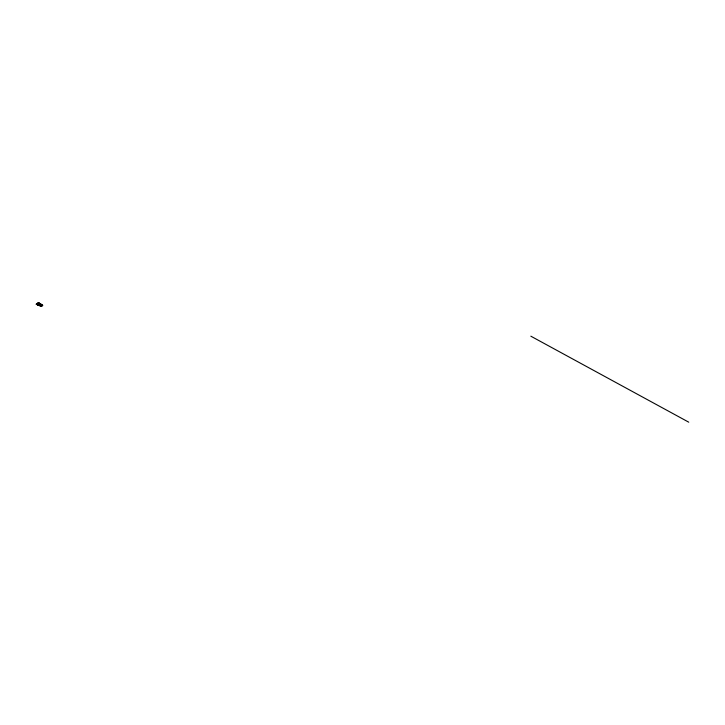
<?xml version="1.0" encoding="UTF-8"?>
<svg xmlns="http://www.w3.org/2000/svg" width="725" height="725" viewBox="0 0 725 725"><rect width="100%" height="100%" fill="white"/><g stroke="black" fill="none" stroke-linecap="round" stroke-linejoin="round"><path stroke-width="1.09" d="M39.703 304.754L39.105 304.455M38.57 303.621L38.878 303.866M38.525 305.551L40.953 304.21L38.479 302.887L36.921 303.802L38.579 304.899L36.921 303.802L36.332 304.138L38.652 305.488L39.25 305.143L37.6 304.346L38.452 303.675M39.15 303.476L38.633 303.095M39.866 303.993L40.872 304.21L39.803 304.826M40.7 304.772L39.676 305.388L41.733 304.727L39.984 305.352M40.319 303.911L39.857 304.609L40.364 303.947L38.479 302.905L36.304 304.147L38.67 305.533M40.736 304.246L38.534 302.814L36.25 304.138M37.691 304.328L38.96 303.666M38.352 304.5L39.25 305.143M40.12 305.642L41.706 304.727L39.44 305.551M38.914 303.648L39.313 303.376L37.899 303.231L38.688 303.322M38.715 304.835L39.259 304.518L38.28 304.473L38.579 304.908M38.588 303.612L38.18 303.829L40.011 304.518M39.105 304.246L38.18 303.829L39.775 303.621L39.331 303.875M39.05 303.231L39.023 304.219M39.023 304.282L38.008 304.645L38.86 304.6M38.144 304.672L38.769 304.346M38.47 304.853L39.241 304.491M38.516 304.935L39.295 304.518M39.902 304.464L39.241 304.79L40.228 304.355M39.993 305.587L40.473 305.352M39.966 305.723L40.546 305.379M40.736 305.307L40.12 304.944M40.854 305.189L41.688 304.727M40.083 305.787L40.691 305.479M41.533 305.053L40.663 304.627M40.7 305.742L41.271 306.195M40.401 305.968L41.053 305.751M41.343 305.533L42.113 305.714L40.736 305.896L40.038 305.189M40.518 306.041L41.117 305.796M41.57 305.424L40.645 305.95L41.216 305.887M41.325 305.787L42.331 305.606L41.352 304.935L42.005 305.415M41.733 305.932L41.198 305.615L41.398 306.113M41.388 306.022L41.932 305.633M39.105 304.002L39.639 304.736M38.081 304.554L39.096 303.739L39.803 304.21M530.836 336.183L688.75 422.186M40.618 304.264L40.41 304.464M38.126 304.636L39.304 305.098M39.648 305.388L40.373 305.669M40.79 305.751L41.416 306.004M41.135 304.346L39.322 305.388L41.035 306.376L42.838 305.334L41.135 304.346M40.99 305.026L41.416 305.225L40.99 305.035M40.79 304.718L41.262 304.989L40.818 304.727"/></g></svg>
